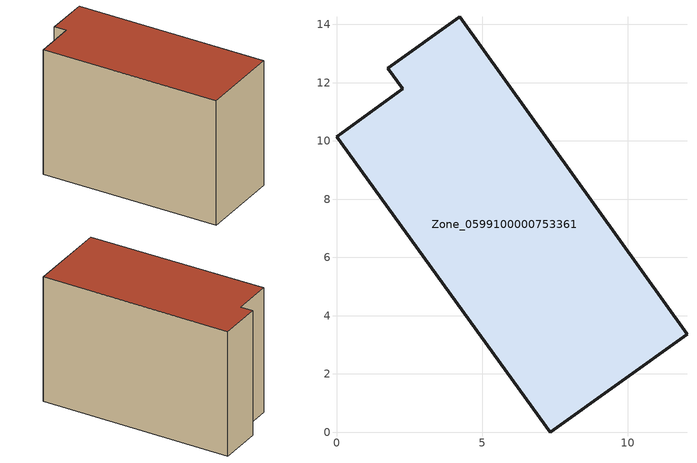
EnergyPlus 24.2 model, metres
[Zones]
Zone_0599100000753361
 floor ground (C_G): 12.03,3.37 7.34,0 0,10.14 2.27,11.79 1.76,12.49 4.24,14.26 z0
 wall outside (C_F): 7.34,0 12.03,3.37 4.24,14.26 1.76,12.49 2.27,11.79 0,10.14 7.34,0 z0:8.95
 roof outside (C_R): 0,10.14 7.34,0 12.03,3.37 4.24,14.26 1.76,12.49 2.27,11.79 z8.95
[BUILDING]
Pand.0599100000753361: North Axis=0; Terrain=City; Loads Convergence Tolerance Value=0.04; Temperature Convergence Tolerance Value=0.4; Solar Distribution=FullExterior; Maximum Number of Warmup Days=25; Minimum Number of Warmup Days=1
[Site:Location]
Rotterdam.The.Hague.AP_ZH_NLD Design_Conditions: Latitude=51.96; Longitude=4.45; Time Zone=1; Elevation=-4.5
[SITE:GROUNDTEMPERATURE:BUILDINGSURFACE]
18, 18, 18, 18, 18, 18, 18, 18, 18, 18, 18, 18
[MATERIAL] Thermal Absorptance=0.9; Solar Absorptance=0.7; Visible Absorptance=0.7
Name | Roughness | Thickness | Conductivity | Density | Specific Heat
G.TI.2006-2014 | MediumSmooth | 0.15 | 0.06 | 540 | 1210
F.TI.2006-2014 | Rough | 0.3 | 0.12 | 1920 | 840
R.TI.2006-2014 | MediumRough | 0.2 | 0.08 | 1500 | 1000
[CONSTRUCTION]
C_G: G.TI.2006-2014
C_F: F.TI.2006-2014
C_R: R.TI.2006-2014
[ZONE]
Zone_0599100000753361: Type=1; Multiplier=1; Ceiling Height=Autocalculate; Volume=Autocalculate; Floor Area=autocalculate; Part of Total Floor Area=Yes
[ZONEINFILTRATION:DESIGNFLOWRATE]
Infil_Zone_0599100000753361: Zone or ZoneList or Space or SpaceList=Zone_0599100000753361; Schedule=AlwaysOn; Design Flow Rate Calculation Method=Flow/Area; Flow Rate per Floor Area=0.0015; Constant Term Coefficient=1; Temperature Term Coefficient=0; Velocity Term Coefficient=0; Velocity Squared Term Coefficient=0
[HVACTEMPLATE:ZONE:IDEALLOADSAIRSYSTEM]
Zone_0599100000753361: Maximum Heating Supply Air Temperature=50; Minimum Cooling Supply Air Temperature=13; Maximum Heating Supply Air Humidity Ratio=0.0156; Minimum Cooling Supply Air Humidity Ratio=0.0077; Heating Limit=NoLimit; Cooling Limit=NoLimit; Dehumidification Control Type=ConstantSensibleHeatRatio; Cooling Sensible Heat Ratio=0.7; Dehumidification Setpoint=60; Humidification Control Type=None; Humidification Setpoint=30; Outdoor Air Method=None; Outdoor Air Flow Rate per Person=0.00944; Outdoor Air Flow Rate per Zone Floor Area=0; Outdoor Air Flow Rate per Zone=0; Demand Controlled Ventilation Type=None; Outdoor Air Economizer Type=NoEconomizer; Heat Recovery Type=None; Sensible Heat Recovery Effectiveness=0.7; Latent Heat Recovery Effectiveness=0.65
[ZONECONTROL:THERMOSTAT]
ThermostatControl_Zone_0599100000753361: Zone or ZoneList=Zone_0599100000753361; Control Type Schedule=DualSetpointControlType; Control 1=Thermostat_Zone_0599100000753361; Temperature Difference Between Cutout And Setpoint=0
[THERMOSTATSETPOINT:DUALSETPOINT]
Thermostat_Zone_0599100000753361: Heating Setpoint Temperature Schedule=HeatingSetpoint_Zone_0599100000753361; Cooling Setpoint Temperature Schedule=CoolingSetpoint_Zone_0599100000753361
[SCHEDULE:COMPACT]
HeatingSetpoint_Zone_0599100000753361: Through: 12/31, For: AllDays, Until: 24:00, 21
CoolingSetpoint_Zone_0599100000753361: Through: 12/31, For: AllDays, Until: 24:00, 24
DualSetpointControlType: Through: 12/31, For: AllDays, Until: 24:00, 4
AlwaysOn: Through: 12/31, For: AllDays, Until: 24:00, 1
